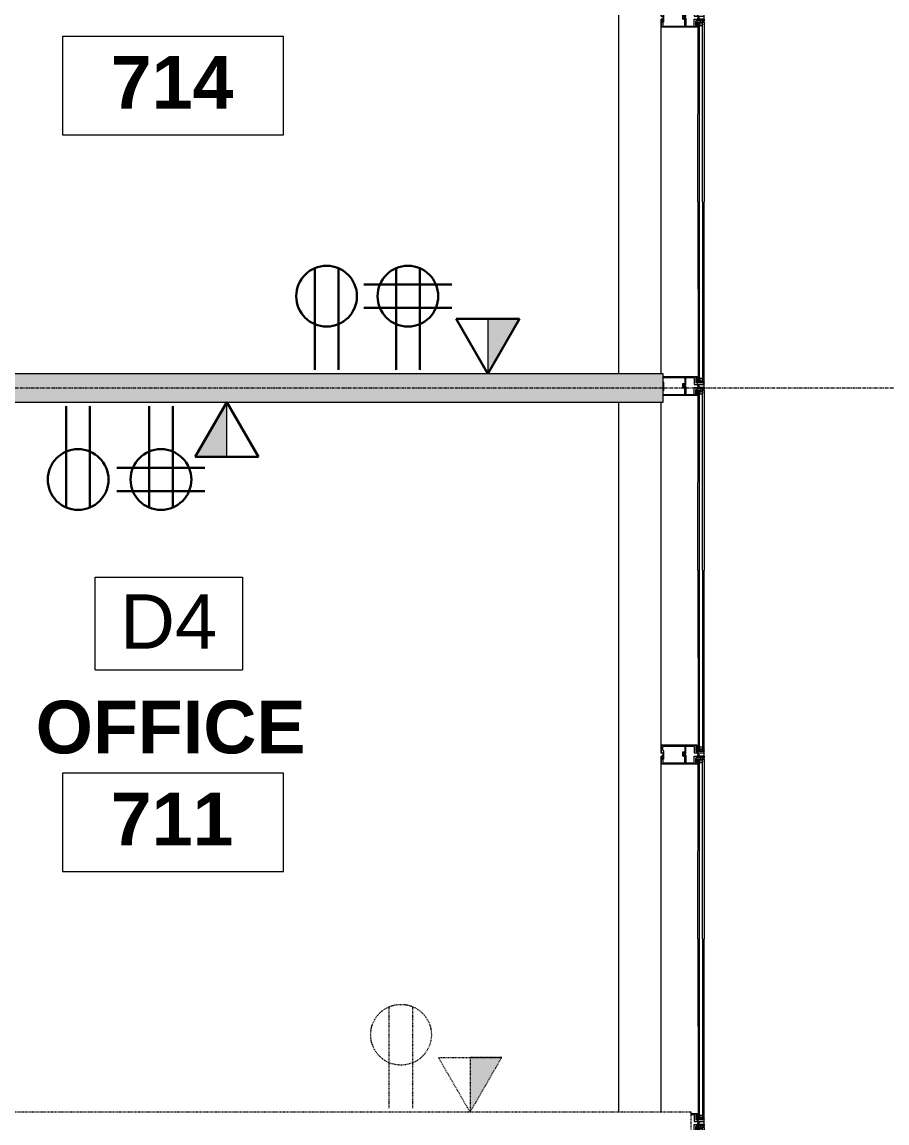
# Model space of a CAD drawing. Header units: inches. Extents: x -203 to 2791, y -968 to 768.
# Drawn here: x 1626 to 1767, y -135.1 to 44.2 of the extents above; entities that cross this region are included whole.
import ezdxf

# ---------------------------------------------------------------- set-up
doc = ezdxf.new("R2010")
doc.units = ezdxf.units.IN
doc.header["$MEASUREMENT"] = 0
doc.linetypes.add('Demolished', pattern=[0.1875, 0.125, -0.0625])
doc.linetypes.add('Grid Line 1_2_', pattern=[0.875, 0.5, -0.125, 0.125, -0.125])
for name, color, linetype, lineweight in [('A-ANNO-KEYN', 231, 'Continuous', 9), ('A-ANNO-NOTE', 131, 'Continuous', 13), ('A-DETL-THIN', 151, 'Continuous', 9), ('A-Glaz-Exst', 7, 'Continuous', 9), ('A-WALL', 113, 'Demolished', 9), ('A-WALL-PATT', 111, 'Continuous', 13), ('G-ANNO-TEXT', 231, 'Continuous', 9), ('I-WALL', 2, 'Continuous', 13), ('Jenner and Block 7fl_BB_dwg', 8, 'Continuous', 9), ('S-GRID', 1, 'Continuous', 9)]:
    doc.layers.add(name, color=color, linetype=linetype, lineweight=lineweight)
doc.styles.add('Arial', font='arial.ttf', dxfattribs={"height": 8.851796})
doc.styles.add('Swis721 Lt BT_B', font='', dxfattribs={"height": 8.583975})
doc.styles.get('Swis721 Lt BT_B').set_extended_font_data('Swis721 Lt BT', bold=True)

# ---------------------------------------------------------------- blocks, each defined once
blk = doc.blocks.new('Jenner and Block 7fl_BB_dwg_CW-STRIP-V23-Level 7 Demo')
at = {"layer": 'A-Glaz-Exst'}
for p, q in [((-123.36, -50.88), (-123.01, -50.73)), ((-121.88, -51.54), (-122.01, -51.58)), ((-121.75, -51.73), (-121.85, -51.55)), ((-121.68, -51.87), (-121.79, -51.93)), ((-121.72, -51.64), (-121.66, -51.83)), ((-120.76, -51.54), (-120.96, -51.08)), ((-122.28, -53.41), (-121.94, -53.26))]:
    blk.add_line(p, q, dxfattribs=at)
at = {"layer": 'A-Glaz-Exst', "flags": 128}
for points in [[(-133.51, -24.09), (-122.34, -50.38), (-122.08, -51.01), (-121.85, -50.92), (-133.28, -23.99)], [(-132.82, -23.8), (-121.39, -50.72), (-121.16, -50.62), (-132.59, -23.7)], [(-122.46, -50.43), (-122.48, -50.37), (-123.4, -50.76)], [(-123.4, -50.76), (-122.48, -50.37), (-122.46, -50.43), (-122.34, -50.38), (-122.46, -50.43), (-122.69, -50.53)], [(-122.85, -50.8), (-122.46, -51.72), (-121.94, -51.5), (-121.95, -51.47), (-121.99, -51.48), (-122.01, -51.45), (-121.87, -51.38), (-121.85, -51.42), (-121.89, -51.45), (-121.88, -51.47), (-121.82, -51.45), (-120.96, -51.08), (-121.06, -50.85)], [(-122.34, -50.38), (-122.54, -50.87), (-122.2, -50.73), (-122.69, -50.53), (-122.37, -51.28)], [(-121.87, -53.1), (-122.26, -52.18), (-121.74, -51.96), (-121.73, -51.99), (-121.77, -52.01), (-121.75, -52.05), (-121.61, -51.99), (-121.63, -51.95), (-121.67, -51.96), (-121.68, -51.93), (-121.57, -51.89), (-121.69, -51.6), (-121.7, -51.6), (-121.69, -51.6), (-121.57, -51.89), (-120.76, -51.54), (-120.67, -51.77), (-121.82, -52.26)], [(-121.82, -51.45), (-120.96, -51.08), (-121.06, -50.85), (-122.21, -51.34)], [(-122.05, -51.56), (-122.05, -51.55), (-121.94, -51.5)], [(-121.99, -50.5), (-122.02, -50.42), (-121.62, -50.24), (-121.59, -50.33)], [(-121.96, -50.56), (-121.94, -50.62), (-121.84, -50.78), (-121.49, -50.63), (-121.54, -50.45), (-121.56, -50.39)], [(-121.7, -51.74), (-121.82, -51.45), (-121.7, -51.74), (-121.71, -51.74)], [(-121.81, -51.97), (-121.8, -51.98), (-121.74, -51.96)], [(-109.83, -79.22), (-121.26, -52.3), (-121.49, -52.4), (-121.22, -53.03), (-121.34, -53.08), (-121.31, -53.13), (-122.23, -53.52)], [(-122.23, -53.52), (-121.31, -53.13), (-121.34, -53.08), (-121.57, -53.17)], [(-110.06, -79.32), (-121.22, -53.03), (-121.71, -52.83), (-121.37, -52.68), (-121.57, -53.17), (-121.88, -52.43)], [(-121.08, -52.63), (-121.11, -52.57), (-121.15, -52.39), (-120.81, -52.24), (-120.71, -52.4), (-120.68, -52.46)], [(-121.06, -52.69), (-121.02, -52.77), (-120.62, -52.6), (-120.66, -52.52)], [(-109.37, -79.03), (-120.8, -52.1), (-120.57, -52), (-109.14, -78.93)]]:
    blk.add_lwpolyline(points, dxfattribs=at)
blk.add_lwpolyline([(-120.67, -51.77), (-120.76, -51.54), (-121.57, -51.89), (-120.76, -51.54)], close=True, dxfattribs=at)
at = {"layer": 'A-Glaz-Exst'}
for centre, radius in [((-121.98, -50.53), 0.0312), ((-121.57, -50.36), 0.0313), ((-121.07, -52.66), 0.0312), ((-120.67, -52.49), 0.0312)]:
    blk.add_circle(centre, radius, dxfattribs=at)
for centre, radius, start, end in [((-122.96, -50.85), 0.125, 23.0045, 113.0045), ((-122.22, -51.15), 0.313, 76.1346, 149.8744), ((-122.18, -51.16), 0.221, 68.0045, 194.8744), ((-122.26, -51.23), 0.125, 203.0045, 293.0045), ((-121.97, -51.25), 0.257, 114.4891, 201.5199), ((-122.02, -51.55), 0.0312, 203.0045, 288.0045), ((-121.88, -51.57), 0.0312, 23.0045, 108.0045), ((-121.43, -51.25), 0.531, 84.932, 141.077), ((-121.78, -51.95), 0.0312, 118.0045, 203.0045), ((-121.72, -51.71), 0.0313, 208.0045, 293.0045), ((-121.69, -51.63), 0.0313, 113.0045, 198.0045), ((-121.55, -50.92), 0.145, 75.2021, 272.5168), ((-121.69, -51.84), 0.0312, 298.0045, 23.0045), ((-121.46, -50.89), 0.13, 309.3067, 96.5963), ((-121.06, -50.72), 0.266, 174.932, 231.077), ((-121.01, -50.7), 0.266, 174.932, 231.077), ((-120.95, -50.67), 0.266, 174.932, 231.077), ((-121.06, -52.09), 0.145, 133.4921, 330.8069), ((-120.89, -50.65), 0.266, 174.932, 231.077), ((-120.97, -52.04), 0.13, 309.4127, 96.7023), ((-120.57, -51.87), 0.266, 174.932, 231.077), ((-120.52, -51.85), 0.266, 174.932, 231.077), ((-120.46, -51.82), 0.266, 174.932, 231.077), ((-120.4, -51.8), 0.266, 174.932, 231.077), ((-121.98, -53.15), 0.125, 293.0045, 23.0045), ((-121.77, -52.38), 0.125, 113.0045, 203.0045), ((-121.67, -52.37), 0.221, 211.1346, 338.0045), ((-121.58, -52.16), 0.257, 204.4891, 291.5199), ((-121.69, -52.41), 0.313, 256.1346, 329.8744), ((-121.21, -51.77), 0.531, 264.932, 321.077)]:
    blk.add_arc(centre, radius, start, end, dxfattribs=at)
blk = doc.blocks.new('Jenner and Block 7fl_BB_dwg_CW-STRIP-V13-Level 7 Demo')
at = {"layer": 'A-Glaz-Exst'}
for p, q in [((-127.5, -52.64), (-124.39, -51.32)), ((-124.23, -51.38), (-123.91, -52.13)), ((-124.05, -51.17), (-123.01, -50.73)), ((-121.88, -51.54), (-122.01, -51.58)), ((-121.75, -51.73), (-121.85, -51.55)), ((-121.68, -51.87), (-121.79, -51.93)), ((-121.72, -51.64), (-121.66, -51.83)), ((-120.76, -51.54), (-120.96, -51.08)), ((-127.2, -53.33), (-127.26, -53.35)), ((-126.62, -54.54), (-127.12, -53.36)), ((-124.09, -52.63), (-124.08, -52.59)), ((-124.09, -52.78), (-124.03, -52.91)), ((-124.06, -52.65), (-124.04, -52.6)), ((-124.04, -52.43), (-123.99, -52.37)), ((-124.01, -52.57), (-123.8, -52.48)), ((-123.96, -52.47), (-123.97, -52.44)), ((-123.96, -52.36), (-123.88, -52.36)), ((-123.92, -52.42), (-123.9, -52.45)), ((-123.75, -52.48), (-123.71, -52.5)), ((-123.74, -52.44), (-123.69, -52.46)), ((-123.25, -53.69), (-123.64, -52.78)), ((-123.59, -52.56), (-123.13, -53.64)), ((-122.97, -53.7), (-121.94, -53.26)), ((-126.7, -54.61), (-126.64, -54.58)), ((-126.42, -55.17), (-123.32, -53.85))]:
    blk.add_line(p, q, dxfattribs=at)
at = {"layer": 'A-Glaz-Exst', "flags": 128}
for points in [[(-133.51, -24.09), (-122.34, -50.38), (-122.08, -51.01), (-121.85, -50.92), (-133.28, -23.99)], [(-132.82, -23.8), (-121.39, -50.72), (-121.16, -50.62), (-132.59, -23.7)], [(-122.46, -50.43), (-122.48, -50.37), (-127.6, -52.55)], [(-127.6, -52.55), (-122.48, -50.37), (-122.46, -50.43), (-122.34, -50.38), (-122.46, -50.43), (-122.69, -50.53)], [(-123.87, -52.45), (-123.67, -52.37), (-124.11, -51.34)], [(-122.85, -50.8), (-122.46, -51.72), (-121.94, -51.5), (-121.95, -51.47), (-121.99, -51.48), (-122.01, -51.45), (-121.87, -51.38), (-121.85, -51.42), (-121.89, -51.45), (-121.88, -51.47), (-121.82, -51.45), (-120.96, -51.08), (-121.06, -50.85)], [(-122.34, -50.38), (-122.54, -50.87), (-122.2, -50.73), (-122.69, -50.53), (-122.37, -51.28)], [(-121.87, -53.1), (-122.26, -52.18), (-121.74, -51.96), (-121.73, -51.99), (-121.77, -52.01), (-121.75, -52.05), (-121.61, -51.99), (-121.63, -51.95), (-121.67, -51.96), (-121.68, -51.93), (-121.57, -51.89), (-121.69, -51.6), (-121.7, -51.6), (-121.69, -51.6), (-121.57, -51.89), (-120.76, -51.54), (-120.67, -51.77), (-121.82, -52.26)], [(-121.82, -51.45), (-120.96, -51.08), (-121.06, -50.85), (-122.21, -51.34)], [(-122.05, -51.56), (-122.05, -51.55), (-121.94, -51.5)], [(-121.99, -50.5), (-122.02, -50.42), (-121.62, -50.24), (-121.59, -50.33)], [(-121.96, -50.56), (-121.94, -50.62), (-121.84, -50.78), (-121.49, -50.63), (-121.54, -50.45), (-121.56, -50.39)], [(-121.7, -51.74), (-121.82, -51.45), (-121.7, -51.74), (-121.71, -51.74)], [(-121.81, -51.97), (-121.8, -51.98), (-121.74, -51.96)], [(-109.83, -79.22), (-121.26, -52.3), (-121.49, -52.4), (-121.22, -53.03), (-121.34, -53.08), (-121.31, -53.13), (-126.43, -55.31)], [(-126.43, -55.31), (-121.31, -53.13), (-121.34, -53.08), (-121.57, -53.17)], [(-123.94, -52.21), (-124.27, -52.35), (-124.17, -52.58), (-123.98, -52.5)], [(-124.08, -52.57), (-124.09, -52.55), (-123.98, -52.5), (-124, -52.45), (-124.02, -52.45)], [(-123.87, -52.39), (-123.89, -52.4), (-123.87, -52.45), (-123.76, -52.41), (-123.75, -52.43)], [(-110.06, -79.32), (-121.22, -53.03), (-121.71, -52.83), (-121.37, -52.68), (-121.57, -53.17), (-121.88, -52.43)], [(-121.08, -52.63), (-121.11, -52.57), (-121.15, -52.39), (-120.81, -52.24), (-120.71, -52.4), (-120.68, -52.46)], [(-121.06, -52.69), (-121.02, -52.77), (-120.62, -52.6), (-120.66, -52.52)], [(-109.37, -79.03), (-120.8, -52.1), (-120.57, -52), (-109.14, -78.93)]]:
    blk.add_lwpolyline(points, dxfattribs=at)
blk.add_lwpolyline([(-120.67, -51.77), (-120.76, -51.54), (-121.57, -51.89), (-120.76, -51.54)], close=True, dxfattribs=at)
at = {"layer": 'A-Glaz-Exst'}
for centre, radius in [((-121.98, -50.53), 0.0312), ((-121.57, -50.36), 0.0313), ((-121.07, -52.66), 0.0312), ((-120.67, -52.49), 0.0312)]:
    blk.add_circle(centre, radius, dxfattribs=at)
for centre, radius, start, end in [((-124.34, -51.43), 0.125, 23.0045, 113.0045), ((-124, -51.29), 0.125, 113.0045, 203.0045), ((-122.96, -50.85), 0.125, 23.0045, 113.0045), ((-122.22, -51.15), 0.313, 76.1346, 149.8744), ((-122.18, -51.16), 0.221, 68.0045, 194.8744), ((-122.26, -51.23), 0.125, 203.0045, 293.0045), ((-121.97, -51.25), 0.257, 114.4891, 201.5199), ((-122.02, -51.55), 0.0312, 203.0045, 288.0045), ((-121.88, -51.57), 0.0312, 23.0045, 108.0045), ((-121.43, -51.25), 0.531, 84.932, 141.077), ((-121.78, -51.95), 0.0312, 118.0045, 203.0045), ((-121.72, -51.71), 0.0313, 208.0045, 293.0045), ((-121.69, -51.63), 0.0313, 113.0045, 198.0045), ((-121.55, -50.92), 0.145, 75.2021, 272.5168), ((-121.69, -51.84), 0.0312, 298.0045, 23.0045), ((-121.46, -50.89), 0.13, 309.3067, 96.5963), ((-121.06, -50.72), 0.266, 174.932, 231.077), ((-121.01, -50.7), 0.266, 174.932, 231.077), ((-120.95, -50.67), 0.266, 174.932, 231.077), ((-121.06, -52.09), 0.145, 133.4921, 330.8069), ((-120.89, -50.65), 0.266, 174.932, 231.077), ((-120.97, -52.04), 0.13, 309.4127, 96.7023), ((-120.57, -51.87), 0.266, 174.932, 231.077), ((-120.52, -51.85), 0.266, 174.932, 231.077), ((-120.46, -51.82), 0.266, 174.932, 231.077), ((-120.4, -51.8), 0.266, 174.932, 231.077), ((-127.45, -52.75), 0.125, 113.0045, 144.8243), ((-127.18, -53.39), 0.0625, 23.0045, 113.0045), ((-124.01, -52.66), 0.089, 160.7135, 253.0177), ((-124.03, -52.23), 0.548, 263.7768, 322.8434), ((-124.09, -52.58), 0.0197, 337.7655, 23.0045), ((-123.99, -52.65), 0.0695, 179.3043, 235.285), ((-124.03, -52.58), 0.0139, 50.356, 225.537), ((-124.03, -52.44), 0.016, 138.4428, 293.0045), ((-124.03, -52.23), 0.517, 269.0257, 316.9833), ((-124.05, -52.6), 0.0118, 337.7655, 45.537), ((-124.02, -52.26), 0.451, 268.6149, 317.394), ((-124.03, -52.23), 0.673, 269.5765, 305.68), ((-124.02, -52.56), 0.0118, 230.356, 293.0045), ((-123.96, -52.4), 0.04, 87.5662, 138.4428), ((-123.94, -52.43), 0.0306, 26.7074, 199.3016), ((-123.93, -52.46), 0.0306, 206.7074, 19.3016), ((-123.97, -52.16), 0.0625, 293.0045, 23.0045), ((-123.88, -52.38), 0.016, 293.0045, 87.5662), ((-123.8, -52.47), 0.0118, 293.0045, 355.653), ((-123.77, -52.47), 0.0139, 0.472, 175.653), ((-123.75, -52.47), 0.0118, 180.472, 248.2435), ((-123.73, -52.43), 0.0197, 203.0045, 248.2435), ((-123.75, -52.55), 0.0695, 350.7239, 46.7046), ((-123.73, -52.54), 0.089, 332.9913, 65.2955), ((-123.37, -53.73), 0.125, 293.0045, 23.0045), ((-123.02, -53.59), 0.125, 203.0045, 293.0045), ((-121.98, -53.15), 0.125, 293.0045, 23.0045), ((-121.77, -52.38), 0.125, 113.0045, 203.0045), ((-121.67, -52.37), 0.221, 211.1346, 338.0045), ((-121.58, -52.16), 0.257, 204.4891, 291.5199), ((-121.69, -52.41), 0.313, 256.1346, 329.8744), ((-121.21, -51.77), 0.531, 264.932, 321.077), ((-126.71, -54.58), 0.0312, 203.0045, 293.0045), ((-126.65, -54.55), 0.0313, 293.0045, 23.0045), ((-126.47, -55.05), 0.125, 261.1847, 293.0045)]:
    blk.add_arc(centre, radius, start, end, dxfattribs=at)
blk = doc.blocks.new('Jenner and Block 7fl_BB_dwg_CW-STRIP-5551912-Level 7 Demo')
at = {"layer": 'A-Glaz-Exst'}
for p, q in [((-127.5, -52.64), (-124.39, -51.32)), ((-124.23, -51.38), (-123.91, -52.13)), ((-124.05, -51.17), (-123.01, -50.73)), ((-121.88, -51.54), (-122.01, -51.58)), ((-121.75, -51.73), (-121.85, -51.55)), ((-121.68, -51.87), (-121.79, -51.93)), ((-121.72, -51.64), (-121.66, -51.83)), ((-120.76, -51.54), (-120.96, -51.08)), ((-127.34, -53.32), (-127.56, -52.8)), ((-127.2, -53.33), (-127.26, -53.35)), ((-126.62, -54.54), (-127.12, -53.36)), ((-124.09, -52.63), (-124.08, -52.59)), ((-124.09, -52.78), (-124.03, -52.91)), ((-124.06, -52.65), (-124.04, -52.6)), ((-124.04, -52.43), (-123.99, -52.37)), ((-124.01, -52.57), (-123.8, -52.48)), ((-123.96, -52.47), (-123.97, -52.44)), ((-123.96, -52.36), (-123.88, -52.36)), ((-123.92, -52.42), (-123.9, -52.45)), ((-123.75, -52.48), (-123.71, -52.5)), ((-123.74, -52.44), (-123.69, -52.46)), ((-123.25, -53.69), (-123.64, -52.78)), ((-123.59, -52.56), (-123.13, -53.64)), ((-122.97, -53.7), (-121.94, -53.26)), ((-126.7, -54.61), (-126.64, -54.58)), ((-126.42, -55.17), (-123.32, -53.85))]:
    blk.add_line(p, q, dxfattribs=at)
at = {"layer": 'A-Glaz-Exst', "flags": 128}
for points in [[(-133.51, -24.09), (-122.34, -50.38), (-122.08, -51.01), (-121.85, -50.92), (-133.28, -23.99)], [(-132.82, -23.8), (-121.39, -50.72), (-121.16, -50.62), (-132.59, -23.7)], [(-122.46, -50.43), (-122.48, -50.37), (-127.89, -52.67), (-127.4, -53.82), (-127.17, -53.72), (-127.4, -53.82), (-127.89, -52.67), (-122.48, -50.37), (-122.46, -50.43), (-122.34, -50.38), (-122.46, -50.43), (-122.69, -50.53)], [(-123.87, -52.45), (-123.67, -52.37), (-124.11, -51.34)], [(-122.85, -50.8), (-122.46, -51.72), (-121.94, -51.5), (-121.95, -51.47), (-121.99, -51.48), (-122.01, -51.45), (-121.87, -51.38), (-121.85, -51.42), (-121.89, -51.45), (-121.88, -51.47), (-121.82, -51.45), (-120.96, -51.08), (-121.06, -50.85)], [(-122.34, -50.38), (-122.54, -50.87), (-122.2, -50.73), (-122.69, -50.53), (-122.37, -51.28)], [(-121.87, -53.1), (-122.26, -52.18), (-121.74, -51.96), (-121.73, -51.99), (-121.77, -52.01), (-121.75, -52.05), (-121.61, -51.99), (-121.63, -51.95), (-121.67, -51.96), (-121.68, -51.93), (-121.57, -51.89), (-121.69, -51.6), (-121.7, -51.6), (-121.69, -51.6), (-121.57, -51.89), (-120.76, -51.54), (-120.67, -51.77), (-121.82, -52.26)], [(-121.82, -51.45), (-120.96, -51.08), (-121.06, -50.85), (-122.21, -51.34)], [(-122.05, -51.56), (-122.05, -51.55), (-121.94, -51.5)], [(-121.99, -50.5), (-122.02, -50.42), (-121.62, -50.24), (-121.59, -50.33)], [(-121.96, -50.56), (-121.94, -50.62), (-121.84, -50.78), (-121.49, -50.63), (-121.54, -50.45), (-121.56, -50.39)], [(-121.7, -51.74), (-121.82, -51.45), (-121.7, -51.74), (-121.71, -51.74)], [(-121.81, -51.97), (-121.8, -51.98), (-121.74, -51.96)], [(-109.83, -79.22), (-121.26, -52.3), (-121.49, -52.4), (-121.22, -53.03), (-121.34, -53.08), (-121.31, -53.13), (-126.72, -55.43), (-127.21, -54.28), (-126.95, -54.17), (-126.98, -54.18), (-127.21, -54.28), (-126.72, -55.43), (-121.31, -53.13), (-121.34, -53.08), (-121.57, -53.17)], [(-126.88, -54.24), (-126.91, -54.19), (-127.09, -53.75), (-126.74, -54.59)], [(-123.94, -52.21), (-124.27, -52.35), (-124.17, -52.58), (-123.98, -52.5)], [(-124.08, -52.57), (-124.09, -52.55), (-123.98, -52.5), (-124, -52.45), (-124.02, -52.45)], [(-123.87, -52.39), (-123.89, -52.4), (-123.87, -52.45), (-123.76, -52.41), (-123.75, -52.43)], [(-110.06, -79.32), (-121.22, -53.03), (-121.71, -52.83), (-121.37, -52.68), (-121.57, -53.17), (-121.88, -52.43)], [(-121.08, -52.63), (-121.11, -52.57), (-121.15, -52.39), (-120.81, -52.24), (-120.71, -52.4), (-120.68, -52.46)], [(-121.06, -52.69), (-121.02, -52.77), (-120.62, -52.6), (-120.66, -52.52)], [(-109.37, -79.03), (-120.8, -52.1), (-120.57, -52), (-109.14, -78.93)], [(-126.92, -54.33), (-126.83, -54.53), (-126.86, -54.54), (-126.88, -54.5), (-126.92, -54.51), (-126.86, -54.66), (-126.82, -54.64), (-126.84, -54.6), (-126.81, -54.58), (-126.59, -55.1)]]:
    blk.add_lwpolyline(points, dxfattribs=at)
blk.add_lwpolyline([(-120.67, -51.77), (-120.76, -51.54), (-121.57, -51.89), (-120.76, -51.54)], close=True, dxfattribs=at)
at = {"layer": 'A-Glaz-Exst'}
for centre, radius in [((-121.98, -50.53), 0.0312), ((-121.57, -50.36), 0.0313), ((-121.07, -52.66), 0.0312), ((-120.67, -52.49), 0.0312)]:
    blk.add_circle(centre, radius, dxfattribs=at)
for centre, radius, start, end in [((-124.34, -51.43), 0.125, 23.0045, 113.0045), ((-124, -51.29), 0.125, 113.0045, 203.0045), ((-122.96, -50.85), 0.125, 23.0045, 113.0045), ((-122.22, -51.15), 0.313, 76.1346, 149.8744), ((-122.18, -51.16), 0.221, 68.0045, 194.8744), ((-122.26, -51.23), 0.125, 203.0045, 293.0045), ((-121.97, -51.25), 0.257, 114.4891, 201.5199), ((-122.02, -51.55), 0.0312, 203.0045, 288.0045), ((-121.88, -51.57), 0.0312, 23.0045, 108.0045), ((-121.43, -51.25), 0.531, 84.932, 141.077), ((-121.78, -51.95), 0.0312, 118.0045, 203.0045), ((-121.72, -51.71), 0.0313, 208.0045, 293.0045), ((-121.69, -51.63), 0.0313, 113.0045, 198.0045), ((-121.55, -50.92), 0.145, 75.2021, 272.5168), ((-121.69, -51.84), 0.0312, 298.0045, 23.0045), ((-121.46, -50.89), 0.13, 309.3067, 96.5963), ((-121.06, -50.72), 0.266, 174.932, 231.077), ((-121.01, -50.7), 0.266, 174.932, 231.077), ((-120.95, -50.67), 0.266, 174.932, 231.077), ((-121.06, -52.09), 0.145, 133.4921, 330.8069), ((-120.89, -50.65), 0.266, 174.932, 231.077), ((-120.97, -52.04), 0.13, 309.4127, 96.7023), ((-120.57, -51.87), 0.266, 174.932, 231.077), ((-120.52, -51.85), 0.266, 174.932, 231.077), ((-120.46, -51.82), 0.266, 174.932, 231.077), ((-120.4, -51.8), 0.266, 174.932, 231.077), ((-127.45, -52.75), 0.125, 113.0045, 203.0045), ((-127.29, -53.29), 0.0625, 203.0045, 293.0045), ((-127.18, -53.39), 0.0625, 23.0045, 113.0045), ((-127.15, -53.78), 0.0625, 23.0045, 113.0045), ((-127.15, -53.78), 0.0625, 23.0045, 113.0045), ((-124.01, -52.66), 0.089, 160.7135, 253.0177), ((-124.03, -52.23), 0.548, 263.7768, 322.8434), ((-124.09, -52.58), 0.0197, 337.7655, 23.0045), ((-123.99, -52.65), 0.0695, 179.3043, 235.285), ((-124.03, -52.58), 0.0139, 50.356, 225.537), ((-124.03, -52.44), 0.016, 138.4428, 293.0045), ((-124.03, -52.23), 0.517, 269.0257, 316.9833), ((-124.05, -52.6), 0.0118, 337.7655, 45.537), ((-124.02, -52.26), 0.451, 268.6149, 317.394), ((-124.03, -52.23), 0.673, 269.5765, 305.68), ((-124.02, -52.56), 0.0118, 230.356, 293.0045), ((-123.96, -52.4), 0.04, 87.5662, 138.4428), ((-123.94, -52.43), 0.0306, 26.7074, 199.3016), ((-123.93, -52.46), 0.0306, 206.7074, 19.3016), ((-123.97, -52.16), 0.0625, 293.0045, 23.0045), ((-123.88, -52.38), 0.016, 293.0045, 87.5662), ((-123.8, -52.47), 0.0118, 293.0045, 355.653), ((-123.77, -52.47), 0.0139, 0.472, 175.653), ((-123.75, -52.47), 0.0118, 180.472, 248.2435), ((-123.73, -52.43), 0.0197, 203.0045, 248.2435), ((-123.75, -52.55), 0.0695, 350.7239, 46.7046), ((-123.73, -52.54), 0.089, 332.9913, 65.2955), ((-123.37, -53.73), 0.125, 293.0045, 23.0045), ((-123.02, -53.59), 0.125, 203.0045, 293.0045), ((-121.98, -53.15), 0.125, 293.0045, 23.0045), ((-121.77, -52.38), 0.125, 113.0045, 203.0045), ((-121.67, -52.37), 0.221, 211.1346, 338.0045), ((-121.58, -52.16), 0.257, 204.4891, 291.5199), ((-121.69, -52.41), 0.313, 256.1346, 329.8744), ((-121.21, -51.77), 0.531, 264.932, 321.077), ((-126.94, -54.2), 0.0312, 23.0045, 113.0045), ((-126.94, -54.2), 0.0312, 23.0045, 113.0045), ((-126.89, -54.31), 0.0312, 113.0045, 203.0045), ((-126.91, -54.26), 0.0313, 293.0045, 23.0045), ((-126.71, -54.58), 0.0312, 203.0045, 293.0045), ((-126.65, -54.55), 0.0313, 293.0045, 23.0045), ((-126.47, -55.05), 0.125, 203.0045, 293.0045)]:
    blk.add_arc(centre, radius, start, end, dxfattribs=at)
blk = doc.blocks.new('Jenner and Block 7fl_BB_dwg-4985401-Level 7 Demo')
at = {"layer": 'A-Glaz-Exst'}
for p, q in [((1723.3, -13.03), (1723.3, 103.2)), ((1730.17, -13.03), (1730.17, 43.45)), ((1723.3, -133.3), (1723.3, -17.65)), ((1730.17, -73.55), (1730.17, -17.65)), ((1730.17, -133.3), (1730.17, -76.55))]:
    blk.add_line(p, q, dxfattribs=at)
at = {"rotation": 336.9955198969619}
for name, p in [('Jenner and Block 7fl_BB_dwg_CW-STRIP-5551912-Level 7 Demo', (1868.48, 44.95)), ('Jenner and Block 7fl_BB_dwg_CW-STRIP-V13-Level 7 Demo', (1868.48, -15.05)), ('Jenner and Block 7fl_BB_dwg_CW-STRIP-5551912-Level 7 Demo', (1868.48, -75.05)), ('Jenner and Block 7fl_BB_dwg_CW-STRIP-V23-Level 7 Demo', (1868.48, -135.05))]:
    blk.add_blockref(name, p, dxfattribs=at)
blk = doc.blocks.new('Jenner and Block 7fl_BB_dwg-V27-Level 7 Demo')
at = {"layer": 'A-Glaz-Exst'}
for p, q in [((1723.3, -13.03), (1723.3, 103.2)), ((1730.17, -13.03), (1730.17, 43.45)), ((1723.3, -133.3), (1723.3, -17.65)), ((1730.17, -73.55), (1730.17, -17.65)), ((1730.17, -133.3), (1730.17, -76.55))]:
    blk.add_line(p, q, dxfattribs=at)
at = {"rotation": 336.9955198969619}
for name, p in [('Jenner and Block 7fl_BB_dwg_CW-STRIP-5551912-Level 7 Demo', (1868.48, 44.95)), ('Jenner and Block 7fl_BB_dwg_CW-STRIP-V13-Level 7 Demo', (1868.48, -15.05)), ('Jenner and Block 7fl_BB_dwg_CW-STRIP-5551912-Level 7 Demo', (1868.48, -75.05)), ('Jenner and Block 7fl_BB_dwg_CW-STRIP-V23-Level 7 Demo', (1868.48, -135.05))]:
    blk.add_blockref(name, p, dxfattribs=at)
blk = doc.blocks.new('Keynote Tag - Keynote Number - Boxed-135510-Level 7 Demo')
at = {"layer": 'A-ANNO-KEYN'}
for p, q in [((-0.125, -0.0792), (-0.125, 0.0781)), ((-0.125, 0.0781), (0.125, 0.0781)), ((0.125, 0.0781), (0.125, -0.0792)), ((-0.125, -0.0792), (0.125, -0.0792))]:
    blk.add_line(p, q, dxfattribs=at)

msp = doc.modelspace()

# ---------------------------------------------------------------- hatches: boundary and pattern name
at = {"layer": 'A-ANNO-NOTE', "lineweight": 9}
for points in [[(1701.92, -13.03), (1707.08, -4.1), (1701.92, -4.1)], [(1659.42, -26.59), (1659.42, -17.65), (1654.26, -26.59)]]:
    msp.add_hatch(color=55, dxfattribs=at).paths.add_polyline_path(points, flags=0)
at = {"layer": 'A-ANNO-NOTE', "linetype": 'Demolished', "lineweight": 9}
msp.add_hatch(color=7, dxfattribs=at).paths.add_polyline_path([(1699.05, -133.3), (1704.2, -124.37), (1699.05, -124.37)], flags=0)
at = {"layer": 'A-WALL-PATT', "lineweight": 9}
msp.add_hatch(color=7, dxfattribs=at).paths.add_polyline_path([(1730.48, -17.65), (1730.48, -13.03), (1582.73, -13.03), (1582.73, -17.65)], flags=0)

# ---------------------------------------------------------------- linework, layer by layer
at = {"layer": 'A-ANNO-NOTE', "color": 215, "lineweight": 30}
for p, q in [((1673.75, -12.38), (1673.75, 4.15)), ((1677.58, -12.38), (1677.58, 4.15)), ((1687, -12.38), (1687, 4.15)), ((1690.83, -12.38), (1690.83, 4.15)), ((1681.74, 1.5), (1696.09, 1.5)), ((1681.74, -2.33), (1696.09, -2.33)), ((1701.92, -13.03), (1696.76, -4.1)), ((1696.76, -4.1), (1707.08, -4.1)), ((1701.92, -13.03), (1707.08, -4.1)), ((1659.42, -17.65), (1654.26, -26.59)), ((1659.42, -17.65), (1664.58, -26.59)), ((1633.26, -18.31), (1633.26, -34.83)), ((1637.09, -18.31), (1637.09, -34.83)), ((1646.76, -18.31), (1646.76, -34.83)), ((1650.59, -18.31), (1650.59, -34.83)), ((1664.58, -26.59), (1654.26, -26.59)), ((1655.85, -28.35), (1641.51, -28.35)), ((1655.85, -32.19), (1641.51, -32.19))]:
    msp.add_line(p, q, dxfattribs=at)
at = {"layer": 'A-ANNO-NOTE', "color": 55, "lineweight": 9}
for p, q in [((1701.92, -13.03), (1707.08, -4.1)), ((1707.08, -4.1), (1701.92, -4.1)), ((1701.92, -4.1), (1701.92, -13.03)), ((1659.42, -17.65), (1654.26, -26.59)), ((1659.42, -26.59), (1659.42, -17.65)), ((1654.26, -26.59), (1659.42, -26.59))]:
    msp.add_line(p, q, dxfattribs=at)
at = {"layer": 'A-ANNO-NOTE', "color": 7, "linetype": 'Demolished', "lineweight": 9}
for p, q in [((1685.87, -132.65), (1685.87, -116.12)), ((1689.7, -132.65), (1689.7, -116.12)), ((1699.05, -133.3), (1693.89, -124.37)), ((1693.89, -124.37), (1704.2, -124.37)), ((1699.05, -133.3), (1704.2, -124.37)), ((1704.2, -124.37), (1699.05, -124.37)), ((1699.05, -124.37), (1699.05, -133.3)), ((1699.05, -133.3), (1704.2, -124.37))]:
    msp.add_line(p, q, dxfattribs=at)
at = {"layer": 'A-ANNO-NOTE', "color": 215, "lineweight": 30}
for centre in [(1675.66, -0.41), (1688.91, -0.41), (1635.18, -30.27), (1648.68, -30.27)]:
    msp.add_circle(centre, 4.95, dxfattribs=at)
at = {"layer": 'A-ANNO-NOTE', "color": 7, "linetype": 'Demolished', "lineweight": 9}
msp.add_circle((1687.79, -120.68), 4.95, dxfattribs=at)
at = {"layer": 'A-DETL-THIN'}
for p, q in [((1668.63, 41.89), (1632.63, 41.89)), ((1632.63, 41.89), (1632.63, 25.89)), ((1668.63, 25.89), (1668.63, 41.89)), ((1632.63, 25.89), (1668.63, 25.89)), ((1668.63, -78.11), (1632.63, -78.11)), ((1632.63, -78.11), (1632.63, -94.11)), ((1668.63, -94.11), (1668.63, -78.11)), ((1632.63, -94.11), (1668.63, -94.11))]:
    msp.add_line(p, q, dxfattribs=at)
at = {"layer": 'A-WALL', "color": 8, "linetype": 'Continuous', "lineweight": 20}
for p, q in [((1730.48, -13.03), (1582.73, -13.03)), ((1730.48, -17.65), (1730.48, -13.03)), ((1582.73, -17.65), (1730.48, -17.65))]:
    msp.add_line(p, q, dxfattribs=at)
at = {"layer": 'I-WALL', "color": 250, "linetype": 'Demolished', "lineweight": 20}
for p, q in [((1735.05, -133.3), (1556.36, -133.3)), ((1735.05, -136.8), (1735.05, -133.3))]:
    msp.add_line(p, q, dxfattribs=at)
at = {"layer": 'S-GRID', "linetype": 'Grid Line 1_2_'}
msp.add_line((-203.03, -15.31), (2046, -15.31), dxfattribs=at)

# ---------------------------------------------------------------- block references
at = {"layer": 'A-ANNO-KEYN', "xscale": 95.99999999999994, "yscale": 95.99999999999994, "zscale": 95.99999999999994}
msp.add_blockref('Keynote Tag - Keynote Number - Boxed-135510-Level 7 Demo', (1649.95, -53.67), dxfattribs=at)
at = {"layer": 'Jenner and Block 7fl_BB_dwg', "color": 7}
for name in ['Jenner and Block 7fl_BB_dwg-4985401-Level 7 Demo', 'Jenner and Block 7fl_BB_dwg-V27-Level 7 Demo']:
    msp.add_blockref(name, (0, 0), dxfattribs=at)

# ---------------------------------------------------------------- texts
at = {"layer": 'G-ANNO-TEXT', "color": 7, "char_height": 8.584, "attachment_point": 2, "line_spacing_factor": 0.998538, "style": 'Swis721 Lt BT_B'}
for s, insert, width in [('714', (1650.5, 38.72), 23.004), ('OFFICE', (1650.25, -66.28), 49.572), ('711', (1650.5, -81.28), 23.004)]:
    msp.add_mtext(s, dxfattribs=dict(at, insert=insert, width=width))

# ---------------------------------------------------------------- next in the draw order: texts
at = {"layer": 'A-ANNO-KEYN', "insert": (1649.93, -48.96), "char_height": 8.852, "width": 18.792, "attachment_point": 2, "line_spacing_factor": 0.938532, "style": 'Arial', "bg_fill": 3, "box_fill_scale": 1.25, "bg_fill_color": 0, "bg_fill_transparency": 0}
msp.add_mtext('D4', dxfattribs=at)

doc.saveas('drawing.dxf')
